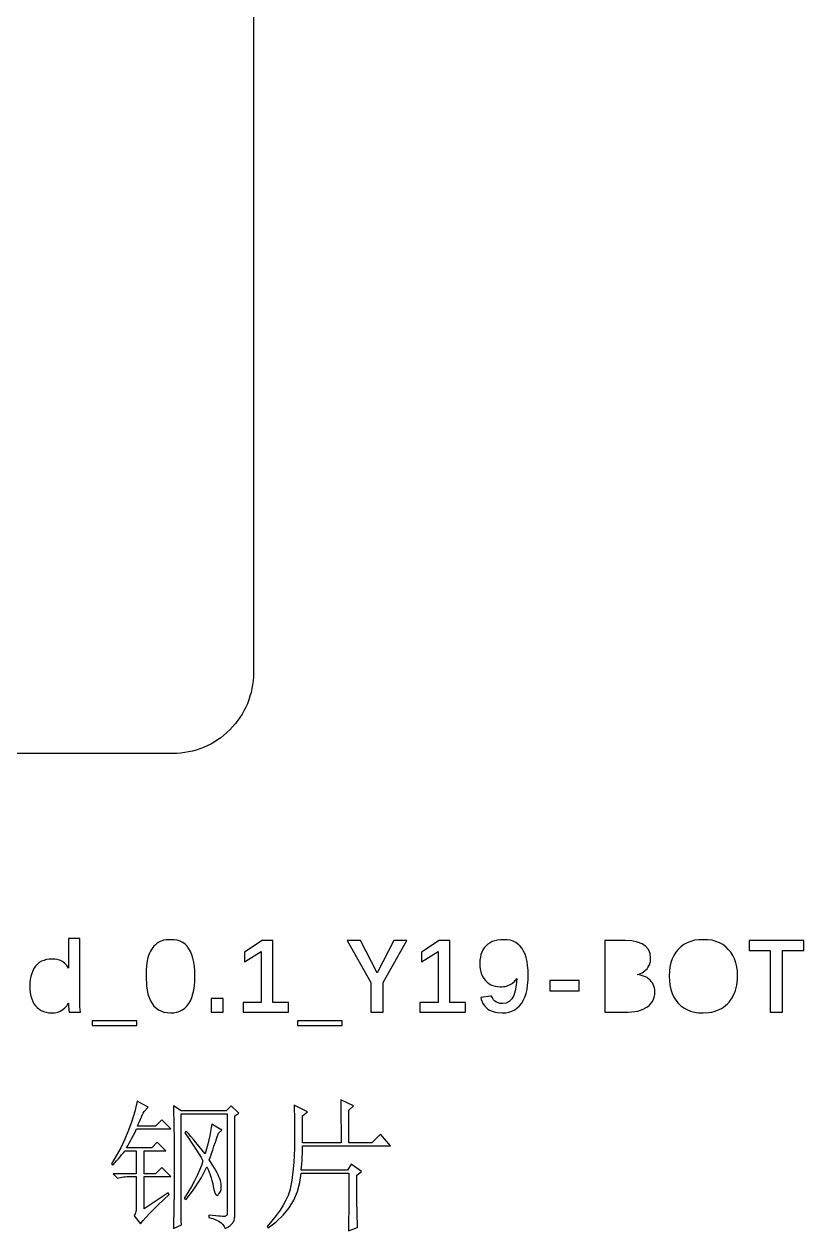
# Model space of a CAD drawing. Extents: x 48 to 223, y -90 to 79.
# Drawn here: x 175.1 to 223.4, y -80.2 to -5.5 of the extents above; entities that cross this region are included whole.
import ezdxf

# ---------------------------------------------------------------- set-up
doc = ezdxf.new("R2010")
doc.units = 0
doc.header["$MEASUREMENT"] = 0
doc.layers.get('0').update_dxf_attribs({"linetype": 'CONTINUOUS'})

msp = doc.modelspace()

# ---------------------------------------------------------------- linework, layer by layer
msp.add_lwpolyline([(49.347, 74.306, -0.414214), (54.347, 79.306), (54.347, 79.306), (184.347, 79.306), (184.347, 79.306, -0.414214), (189.347, 74.306), (189.347, 74.306), (189.347, -45.694), (189.347, -45.694, -0.414214), (184.347, -50.694), (184.347, -50.694), (54.347, -50.694), (54.347, -50.694, -0.414214), (49.347, -45.694), (49.347, -45.694), (49.347, 74.306)], format="xyb")
for points in [[(178.59, -62.15), (177.88, -62.15), (177.88, -62.15), (177.88, -63.81), (177.88, -63.81), (177.89, -63.84), (177.89, -63.84), (177.89, -63.98), (177.89, -63.98), (177.88, -63.98), (177.88, -63.98), (177.78, -63.82), (177.78, -63.82), (177.72, -63.76), (177.72, -63.76), (177.66, -63.69), (177.66, -63.69), (177.54, -63.59), (177.54, -63.59), (177.48, -63.55), (177.48, -63.55), (177.4, -63.51), (177.4, -63.51), (177.33, -63.48), (177.33, -63.48), (177.24, -63.46), (177.24, -63.46), (177.16, -63.44), (177.16, -63.44), (177.07, -63.43), (177.07, -63.43), (176.97, -63.42), (176.97, -63.42), (176.69, -63.42), (176.69, -63.42), (176.52, -63.45), (176.52, -63.45), (176.36, -63.5), (176.36, -63.5), (176.21, -63.56), (176.21, -63.56), (176.08, -63.64), (176.08, -63.64), (175.95, -63.75), (175.95, -63.75), (175.84, -63.87), (175.84, -63.87), (175.75, -64), (175.75, -64), (175.67, -64.15), (175.67, -64.15), (175.61, -64.31), (175.61, -64.31), (175.56, -64.49), (175.56, -64.49), (175.52, -64.68), (175.52, -64.68), (175.5, -64.88), (175.5, -64.88), (175.49, -65.1), (175.49, -65.1), (175.5, -65.32), (175.5, -65.32), (175.52, -65.52), (175.52, -65.52), (175.56, -65.71), (175.56, -65.71), (175.61, -65.89), (175.61, -65.89), (175.67, -66.05), (175.67, -66.05), (175.75, -66.19), (175.75, -66.19), (175.84, -66.32), (175.84, -66.32), (175.95, -66.43), (175.95, -66.43), (176.07, -66.53), (176.07, -66.53), (176.2, -66.61), (176.2, -66.61), (176.34, -66.67), (176.34, -66.67), (176.5, -66.71), (176.5, -66.71), (176.66, -66.74), (176.66, -66.74), (176.84, -66.75), (176.84, -66.75), (177.04, -66.74), (177.04, -66.74), (177.22, -66.7), (177.22, -66.7), (177.38, -66.64), (177.38, -66.64), (177.53, -66.55), (177.53, -66.55), (177.66, -66.44), (177.66, -66.44), (177.78, -66.31), (177.78, -66.31), (177.87, -66.16), (177.87, -66.16), (177.88, -66.16), (177.88, -66.16), (177.88, -66.33), (177.88, -66.33), (177.89, -66.38), (177.89, -66.38), (177.89, -66.43), (177.89, -66.43), (177.9, -66.49), (177.9, -66.49), (177.9, -66.54), (177.9, -66.54), (177.91, -66.59), (177.91, -66.59), (177.91, -66.63), (177.91, -66.63), (177.92, -66.66), (177.92, -66.66), (177.92, -66.68), (177.92, -66.68), (177.93, -66.7), (177.93, -66.7), (178.63, -66.7), (178.63, -66.7), (178.6, -66.37), (178.6, -66.37), (178.6, -66.17), (178.6, -66.17), (178.59, -66.07), (178.59, -66.07), (178.59, -62.15)], [(184.22, -62.22), (184.07, -62.22), (184.07, -62.22), (183.93, -62.24), (183.93, -62.24), (183.8, -62.26), (183.8, -62.26), (183.56, -62.34), (183.56, -62.34), (183.45, -62.4), (183.45, -62.4), (183.35, -62.47), (183.35, -62.47), (183.27, -62.54), (183.27, -62.54), (183.18, -62.62), (183.18, -62.62), (183.11, -62.71), (183.11, -62.71), (183.03, -62.82), (183.03, -62.82), (182.97, -62.93), (182.97, -62.93), (182.91, -63.06), (182.91, -63.06), (182.85, -63.2), (182.85, -63.2), (182.81, -63.35), (182.81, -63.35), (182.77, -63.51), (182.77, -63.51), (182.74, -63.68), (182.74, -63.68), (182.72, -63.86), (182.72, -63.86), (182.7, -64.06), (182.7, -64.06), (182.69, -64.26), (182.69, -64.26), (182.69, -64.48), (182.69, -64.48), (182.72, -65.08), (182.72, -65.08), (182.81, -65.59), (182.81, -65.59), (182.96, -66.01), (182.96, -66.01), (183.18, -66.33), (183.18, -66.33), (183.46, -66.56), (183.46, -66.56), (183.8, -66.7), (183.8, -66.7), (184.2, -66.75), (184.2, -66.75), (184.41, -66.74), (184.41, -66.74), (184.6, -66.7), (184.6, -66.7), (184.78, -66.64), (184.78, -66.64), (184.94, -66.56), (184.94, -66.56), (185.09, -66.46), (185.09, -66.46), (185.22, -66.33), (185.22, -66.33), (185.34, -66.18), (185.34, -66.18), (185.44, -66), (185.44, -66), (185.52, -65.81), (185.52, -65.81), (185.59, -65.58), (185.59, -65.58), (185.65, -65.34), (185.65, -65.34), (185.69, -65.08), (185.69, -65.08), (185.71, -64.79), (185.71, -64.79), (185.72, -64.48), (185.72, -64.48), (185.71, -64.17), (185.71, -64.17), (185.69, -63.87), (185.69, -63.87), (185.65, -63.61), (185.65, -63.61), (185.6, -63.36), (185.6, -63.36), (185.53, -63.15), (185.53, -63.15), (185.45, -62.95), (185.45, -62.95), (185.35, -62.78), (185.35, -62.78), (185.24, -62.63), (185.24, -62.63), (185.11, -62.5), (185.11, -62.5), (184.97, -62.4), (184.97, -62.4), (184.8, -62.32), (184.8, -62.32), (184.62, -62.26), (184.62, -62.26), (184.43, -62.23), (184.43, -62.23), (184.22, -62.22)], [(189.83, -66.12), (188.7, -66.12), (188.7, -66.12), (188.7, -66.7), (188.7, -66.7), (191.51, -66.7), (191.51, -66.7), (191.51, -66.12), (191.51, -66.12), (190.55, -66.12), (190.55, -66.12), (190.55, -62.28), (190.55, -62.28), (189.88, -62.28), (189.88, -62.28), (188.8, -63), (188.8, -63), (188.8, -63.6), (188.8, -63.6), (189.83, -62.95), (189.83, -62.95), (189.83, -66.12)], [(198.04, -62.28), (197.01, -64.27), (197.01, -64.27), (195.97, -62.28), (195.97, -62.28), (195.16, -62.28), (195.16, -62.28), (196.62, -64.88), (196.62, -64.88), (196.62, -66.7), (196.62, -66.7), (197.37, -66.7), (197.37, -66.7), (197.37, -64.88), (197.37, -64.88), (198.84, -62.28), (198.84, -62.28), (198.04, -62.28)], [(200.79, -66.12), (199.66, -66.12), (199.66, -66.12), (199.66, -66.7), (199.66, -66.7), (202.48, -66.7), (202.48, -66.7), (202.48, -66.12), (202.48, -66.12), (201.51, -66.12), (201.51, -66.12), (201.51, -62.28), (201.51, -62.28), (200.84, -62.28), (200.84, -62.28), (199.76, -63), (199.76, -63), (199.76, -63.6), (199.76, -63.6), (200.79, -62.95), (200.79, -62.95), (200.79, -66.12)], [(204.85, -62.22), (204.65, -62.22), (204.65, -62.22), (204.47, -62.25), (204.47, -62.25), (204.3, -62.29), (204.3, -62.29), (204.14, -62.34), (204.14, -62.34), (204, -62.41), (204, -62.41), (203.87, -62.5), (203.87, -62.5), (203.75, -62.6), (203.75, -62.6), (203.65, -62.71), (203.65, -62.71), (203.56, -62.84), (203.56, -62.84), (203.49, -62.99), (203.49, -62.99), (203.44, -63.14), (203.44, -63.14), (203.4, -63.31), (203.4, -63.31), (203.37, -63.49), (203.37, -63.49), (203.37, -63.87), (203.37, -63.87), (203.39, -64.05), (203.39, -64.05), (203.43, -64.21), (203.43, -64.21), (203.48, -64.36), (203.48, -64.36), (203.54, -64.51), (203.54, -64.51), (203.62, -64.63), (203.62, -64.63), (203.72, -64.75), (203.72, -64.75), (203.82, -64.85), (203.82, -64.85), (203.93, -64.94), (203.93, -64.94), (204.05, -65.01), (204.05, -65.01), (204.18, -65.06), (204.18, -65.06), (204.32, -65.1), (204.32, -65.1), (204.47, -65.12), (204.47, -65.12), (204.63, -65.13), (204.63, -65.13), (204.73, -65.13), (204.73, -65.13), (204.83, -65.12), (204.83, -65.12), (204.92, -65.11), (204.92, -65.11), (205.01, -65.09), (205.01, -65.09), (205.25, -65), (205.25, -65), (205.32, -64.96), (205.32, -64.96), (205.39, -64.91), (205.39, -64.91), (205.51, -64.81), (205.51, -64.81), (205.56, -64.75), (205.56, -64.75), (205.61, -64.68), (205.61, -64.68), (205.64, -64.63), (205.64, -64.63), (205.65, -64.63), (205.65, -64.63), (205.62, -65.03), (205.62, -65.03), (205.56, -65.38), (205.56, -65.38), (205.47, -65.67), (205.47, -65.67), (205.34, -65.89), (205.34, -65.89), (205.19, -66.05), (205.19, -66.05), (204.99, -66.15), (204.99, -66.15), (204.77, -66.18), (204.77, -66.18), (204.63, -66.17), (204.63, -66.17), (204.5, -66.14), (204.5, -66.14), (204.39, -66.09), (204.39, -66.09), (204.3, -66.02), (204.3, -66.02), (204.22, -65.94), (204.22, -65.94), (204.15, -65.83), (204.15, -65.83), (204.1, -65.71), (204.1, -65.71), (204.03, -65.71), (204.03, -65.71), (203.42, -65.8), (203.42, -65.8), (203.46, -65.93), (203.46, -65.93), (203.56, -66.17), (203.56, -66.17), (203.63, -66.27), (203.63, -66.27), (203.7, -66.36), (203.7, -66.36), (203.78, -66.44), (203.78, -66.44), (203.87, -66.52), (203.87, -66.52), (203.97, -66.58), (203.97, -66.58), (204.07, -66.63), (204.07, -66.63), (204.19, -66.67), (204.19, -66.67), (204.32, -66.71), (204.32, -66.71), (204.45, -66.73), (204.45, -66.73), (204.75, -66.75), (204.75, -66.75), (204.97, -66.74), (204.97, -66.74), (205.17, -66.7), (205.17, -66.7), (205.36, -66.64), (205.36, -66.64), (205.53, -66.56), (205.53, -66.56), (205.69, -66.45), (205.69, -66.45), (205.83, -66.32), (205.83, -66.32), (205.95, -66.17), (205.95, -66.17), (206.06, -65.98), (206.06, -65.98), (206.15, -65.78), (206.15, -65.78), (206.23, -65.55), (206.23, -65.55), (206.29, -65.3), (206.29, -65.3), (206.33, -65.03), (206.33, -65.03), (206.36, -64.73), (206.36, -64.73), (206.37, -64.42), (206.37, -64.42), (206.36, -64.11), (206.36, -64.11), (206.33, -63.82), (206.33, -63.82), (206.3, -63.57), (206.3, -63.57), (206.24, -63.33), (206.24, -63.33), (206.17, -63.12), (206.17, -63.12), (206.08, -62.93), (206.08, -62.93), (205.98, -62.77), (205.98, -62.77), (205.87, -62.62), (205.87, -62.62), (205.73, -62.5), (205.73, -62.5), (205.59, -62.39), (205.59, -62.39), (205.43, -62.32), (205.43, -62.32), (205.25, -62.26), (205.25, -62.26), (205.06, -62.23), (205.06, -62.23), (204.85, -62.22)], [(212.36, -62.28), (211.11, -62.28), (211.11, -62.28), (211.11, -66.7), (211.11, -66.7), (212.54, -66.7), (212.54, -66.7), (212.76, -66.69), (212.76, -66.69), (212.96, -66.67), (212.96, -66.67), (213.15, -66.64), (213.15, -66.64), (213.32, -66.59), (213.32, -66.59), (213.48, -66.53), (213.48, -66.53), (213.63, -66.45), (213.63, -66.45), (213.76, -66.37), (213.76, -66.37), (213.88, -66.27), (213.88, -66.27), (213.98, -66.16), (213.98, -66.16), (214.06, -66.04), (214.06, -66.04), (214.13, -65.91), (214.13, -65.91), (214.17, -65.77), (214.17, -65.77), (214.2, -65.61), (214.2, -65.61), (214.21, -65.45), (214.21, -65.45), (214.2, -65.32), (214.2, -65.32), (214.19, -65.21), (214.19, -65.21), (214.15, -65.09), (214.15, -65.09), (214.11, -64.99), (214.11, -64.99), (214.06, -64.89), (214.06, -64.89), (213.99, -64.8), (213.99, -64.8), (213.91, -64.72), (213.91, -64.72), (213.82, -64.64), (213.82, -64.64), (213.73, -64.57), (213.73, -64.57), (213.51, -64.47), (213.51, -64.47), (213.39, -64.43), (213.39, -64.43), (213.25, -64.4), (213.25, -64.4), (213.11, -64.38), (213.11, -64.38), (213.22, -64.35), (213.22, -64.35), (213.42, -64.27), (213.42, -64.27), (213.51, -64.21), (213.51, -64.21), (213.59, -64.15), (213.59, -64.15), (213.66, -64.09), (213.66, -64.09), (213.73, -64.02), (213.73, -64.02), (213.78, -63.94), (213.78, -63.94), (213.83, -63.85), (213.83, -63.85), (213.87, -63.77), (213.87, -63.77), (213.93, -63.57), (213.93, -63.57), (213.94, -63.47), (213.94, -63.47), (213.94, -63.37), (213.94, -63.37), (213.91, -63.08), (213.91, -63.08), (213.81, -62.83), (213.81, -62.83), (213.65, -62.64), (213.65, -62.64), (213.43, -62.48), (213.43, -62.48), (213.14, -62.37), (213.14, -62.37), (212.78, -62.3), (212.78, -62.3), (212.36, -62.28)], [(217.21, -62.22), (216.93, -62.23), (216.93, -62.23), (216.67, -62.26), (216.67, -62.26), (216.43, -62.33), (216.43, -62.33), (216.21, -62.41), (216.21, -62.41), (216, -62.52), (216, -62.52), (215.81, -62.66), (215.81, -62.66), (215.65, -62.82), (215.65, -62.82), (215.5, -62.99), (215.5, -62.99), (215.38, -63.19), (215.38, -63.19), (215.28, -63.4), (215.28, -63.4), (215.2, -63.64), (215.2, -63.64), (215.14, -63.9), (215.14, -63.9), (215.11, -64.17), (215.11, -64.17), (215.1, -64.47), (215.1, -64.47), (215.11, -64.76), (215.11, -64.76), (215.14, -65.04), (215.14, -65.04), (215.2, -65.31), (215.2, -65.31), (215.28, -65.55), (215.28, -65.55), (215.38, -65.77), (215.38, -65.77), (215.5, -65.97), (215.5, -65.97), (215.65, -66.15), (215.65, -66.15), (215.81, -66.31), (215.81, -66.31), (216, -66.44), (216, -66.44), (216.2, -66.55), (216.2, -66.55), (216.42, -66.64), (216.42, -66.64), (216.66, -66.7), (216.66, -66.7), (216.92, -66.74), (216.92, -66.74), (217.2, -66.75), (217.2, -66.75), (217.56, -66.73), (217.56, -66.73), (217.73, -66.7), (217.73, -66.7), (217.89, -66.66), (217.89, -66.66), (218.05, -66.61), (218.05, -66.61), (218.19, -66.55), (218.19, -66.55), (218.33, -66.48), (218.33, -66.48), (218.46, -66.4), (218.46, -66.4), (218.59, -66.3), (218.59, -66.3), (218.7, -66.2), (218.7, -66.2), (218.81, -66.08), (218.81, -66.08), (218.9, -65.96), (218.9, -65.96), (218.99, -65.82), (218.99, -65.82), (219.06, -65.68), (219.06, -65.68), (219.14, -65.53), (219.14, -65.53), (219.2, -65.37), (219.2, -65.37), (219.24, -65.21), (219.24, -65.21), (219.28, -65.03), (219.28, -65.03), (219.31, -64.85), (219.31, -64.85), (219.33, -64.66), (219.33, -64.66), (219.33, -64.47), (219.33, -64.47), (219.32, -64.17), (219.32, -64.17), (219.28, -63.9), (219.28, -63.9), (219.23, -63.65), (219.23, -63.65), (219.15, -63.41), (219.15, -63.41), (219.04, -63.19), (219.04, -63.19), (218.91, -63), (218.91, -63), (218.76, -62.82), (218.76, -62.82), (218.6, -62.66), (218.6, -62.66), (218.41, -62.52), (218.41, -62.52), (218.21, -62.41), (218.21, -62.41), (217.99, -62.33), (217.99, -62.33), (217.75, -62.26), (217.75, -62.26), (217.49, -62.23), (217.49, -62.23), (217.21, -62.22)], [(223.44, -62.9), (223.44, -62.28), (223.44, -62.28), (220.05, -62.28), (220.05, -62.28), (220.05, -62.9), (220.05, -62.9), (221.35, -62.9), (221.35, -62.9), (221.35, -66.7), (221.35, -66.7), (222.12, -66.7), (222.12, -66.7), (222.12, -62.9), (222.12, -62.9), (223.44, -62.9)], [(207.7, -64.75), (207.7, -65.38), (207.7, -65.38), (209.52, -65.38), (209.52, -65.38), (209.52, -64.75), (209.52, -64.75), (207.7, -64.75)], [(186.72, -65.87), (186.72, -66.7), (186.72, -66.7), (187.47, -66.7), (187.47, -66.7), (187.47, -65.87), (187.47, -65.87), (186.72, -65.87)], [(179.36, -67.25), (179.36, -67.53), (179.36, -67.53), (182.13, -67.53), (182.13, -67.53), (182.13, -67.25), (182.13, -67.25), (179.36, -67.25)], [(192.08, -67.25), (192.08, -67.53), (192.08, -67.53), (194.85, -67.53), (194.85, -67.53), (194.85, -67.25), (194.85, -67.25), (192.08, -67.25)], [(182.57, -78.89), (182.57, -76.89), (182.57, -76.89), (184.23, -76.89), (184.23, -76.89), (183.68, -76.33), (183.68, -76.33), (183.28, -76.71), (183.28, -76.71), (182.57, -76.71), (182.57, -76.71), (182.57, -75.29), (182.57, -75.29), (183.92, -75.29), (183.92, -75.29), (183.39, -74.76), (183.39, -74.76), (183.06, -75.11), (183.06, -75.11), (181.48, -75.11), (181.48, -75.11), (181.56, -74.98), (181.56, -74.98), (181.65, -74.83), (181.65, -74.83), (181.73, -74.68), (181.73, -74.68), (181.82, -74.51), (181.82, -74.51), (181.91, -74.33), (181.91, -74.33), (182.01, -74.14), (182.01, -74.14), (182.1, -73.93), (182.1, -73.93), (184.23, -73.93), (184.23, -73.93), (183.68, -73.38), (183.68, -73.38), (183.28, -73.76), (183.28, -73.76), (182.17, -73.76), (182.17, -73.76), (182.23, -73.61), (182.23, -73.61), (182.29, -73.47), (182.29, -73.47), (182.35, -73.34), (182.35, -73.34), (182.41, -73.21), (182.41, -73.21), (182.46, -73.08), (182.46, -73.08), (182.52, -72.96), (182.52, -72.96), (182.57, -72.85), (182.57, -72.85), (182.83, -72.6), (182.83, -72.6), (182.15, -72.22), (182.15, -72.22), (181.99, -72.85), (181.99, -72.85), (181.82, -73.45), (181.82, -73.45), (181.61, -74.02), (181.61, -74.02), (181.38, -74.57), (181.38, -74.57), (181.13, -75.1), (181.13, -75.1), (180.85, -75.61), (180.85, -75.61), (180.55, -76.09), (180.55, -76.09), (180.66, -76.16), (180.66, -76.16), (180.76, -76.04), (180.76, -76.04), (180.87, -75.91), (180.87, -75.91), (180.98, -75.79), (180.98, -75.79), (181.08, -75.67), (181.08, -75.67), (181.18, -75.54), (181.18, -75.54), (181.29, -75.42), (181.29, -75.42), (181.39, -75.29), (181.39, -75.29), (182.08, -75.29), (182.08, -75.29), (182.08, -76.71), (182.08, -76.71), (180.66, -76.71), (180.66, -76.71), (180.92, -76.98), (180.92, -76.98), (181.01, -76.96), (181.01, -76.96), (181.11, -76.94), (181.11, -76.94), (181.2, -76.92), (181.2, -76.92), (181.3, -76.91), (181.3, -76.91), (181.4, -76.9), (181.4, -76.9), (181.51, -76.89), (181.51, -76.89), (181.61, -76.89), (181.61, -76.89), (182.08, -76.89), (182.08, -76.89), (182.08, -78.8), (182.08, -78.8), (182.08, -78.89), (182.08, -78.89), (182.07, -78.98), (182.07, -78.98), (182.05, -79.06), (182.05, -79.06), (182.03, -79.13), (182.03, -79.13), (182.01, -79.2), (182.01, -79.2), (181.98, -79.26), (181.98, -79.26), (181.95, -79.31), (181.95, -79.31), (182.35, -79.82), (182.35, -79.82), (182.5, -79.63), (182.5, -79.63), (182.69, -79.41), (182.69, -79.41), (182.91, -79.17), (182.91, -79.17), (183.17, -78.91), (183.17, -78.91), (183.45, -78.63), (183.45, -78.63), (183.77, -78.33), (183.77, -78.33), (184.12, -78), (184.12, -78), (184.06, -77.89), (184.06, -77.89), (182.57, -78.89)], [(192.39, -74.98), (197.83, -74.98), (197.83, -74.98), (197.21, -74.27), (197.21, -74.27), (196.68, -74.8), (196.68, -74.8), (195.26, -74.8), (195.26, -74.8), (195.26, -72.78), (195.26, -72.78), (195.55, -72.51), (195.55, -72.51), (194.75, -72.13), (194.75, -72.13), (194.75, -72.41), (194.75, -72.41), (194.76, -72.72), (194.76, -72.72), (194.76, -73.06), (194.76, -73.06), (194.76, -73.44), (194.76, -73.44), (194.77, -73.86), (194.77, -73.86), (194.77, -74.31), (194.77, -74.31), (194.77, -74.8), (194.77, -74.8), (192.39, -74.8), (192.39, -74.8), (192.39, -73.13), (192.39, -73.13), (192.7, -72.89), (192.7, -72.89), (191.86, -72.47), (191.86, -72.47), (191.87, -72.78), (191.87, -72.78), (191.88, -73.11), (191.88, -73.11), (191.88, -73.47), (191.88, -73.47), (191.89, -73.85), (191.89, -73.85), (191.89, -74.25), (191.89, -74.25), (191.88, -74.68), (191.88, -74.68), (191.88, -75.13), (191.88, -75.13), (191.87, -75.58), (191.87, -75.58), (191.85, -76), (191.85, -76), (191.81, -76.4), (191.81, -76.4), (191.77, -76.77), (191.77, -76.77), (191.72, -77.13), (191.72, -77.13), (191.66, -77.45), (191.66, -77.45), (191.59, -77.76), (191.59, -77.76), (191.49, -78.05), (191.49, -78.05), (191.36, -78.35), (191.36, -78.35), (191.19, -78.65), (191.19, -78.65), (190.99, -78.97), (190.99, -78.97), (190.76, -79.3), (190.76, -79.3), (190.49, -79.63), (190.49, -79.63), (190.19, -79.98), (190.19, -79.98), (190.26, -80.07), (190.26, -80.07), (190.76, -79.69), (190.76, -79.69), (191.19, -79.27), (191.19, -79.27), (191.56, -78.82), (191.56, -78.82), (191.85, -78.34), (191.85, -78.34), (192.07, -77.82), (192.07, -77.82), (192.22, -77.26), (192.22, -77.26), (192.3, -76.67), (192.3, -76.67), (195.26, -76.67), (195.26, -76.67), (195.26, -77.36), (195.26, -77.36), (195.25, -77.99), (195.25, -77.99), (195.25, -78.57), (195.25, -78.57), (195.25, -79.08), (195.25, -79.08), (195.24, -79.53), (195.24, -79.53), (195.24, -79.92), (195.24, -79.92), (195.23, -80.25), (195.23, -80.25), (195.79, -80.05), (195.79, -80.05), (195.78, -79.76), (195.78, -79.76), (195.77, -79.41), (195.77, -79.41), (195.76, -79), (195.76, -79), (195.75, -78.54), (195.75, -78.54), (195.75, -78.02), (195.75, -78.02), (195.75, -77.44), (195.75, -77.44), (195.75, -76.8), (195.75, -76.8), (196.03, -76.58), (196.03, -76.58), (195.39, -76.11), (195.39, -76.11), (195.17, -76.49), (195.17, -76.49), (192.3, -76.49), (192.3, -76.49), (192.32, -76.3), (192.32, -76.3), (192.34, -76.1), (192.34, -76.1), (192.36, -75.9), (192.36, -75.9), (192.37, -75.68), (192.37, -75.68), (192.38, -75.46), (192.38, -75.46), (192.39, -75.22), (192.39, -75.22), (192.39, -74.98)], [(184.39, -80.11), (184.88, -79.87), (184.88, -79.87), (184.87, -79.64), (184.87, -79.64), (184.87, -79.43), (184.87, -79.43), (184.86, -79.24), (184.86, -79.24), (184.86, -79.08), (184.86, -79.08), (184.86, -78.93), (184.86, -78.93), (184.86, -78.81), (184.86, -78.81), (184.86, -78.71), (184.86, -78.71), (184.86, -73), (184.86, -73), (187.72, -73), (187.72, -73), (187.72, -79.18), (187.72, -79.18), (187.72, -79.22), (187.72, -79.22), (187.71, -79.25), (187.71, -79.25), (187.69, -79.28), (187.69, -79.28), (187.67, -79.3), (187.67, -79.3), (187.64, -79.32), (187.64, -79.32), (187.61, -79.34), (187.61, -79.34), (187.57, -79.36), (187.57, -79.36), (187.51, -79.36), (187.51, -79.36), (187.42, -79.36), (187.42, -79.36), (187.31, -79.35), (187.31, -79.35), (187.17, -79.34), (187.17, -79.34), (187.01, -79.32), (187.01, -79.32), (186.81, -79.3), (186.81, -79.3), (186.59, -79.27), (186.59, -79.27), (186.59, -79.42), (186.59, -79.42), (186.82, -79.49), (186.82, -79.49), (187.02, -79.56), (187.02, -79.56), (187.2, -79.65), (187.2, -79.65), (187.34, -79.75), (187.34, -79.75), (187.45, -79.86), (187.45, -79.86), (187.54, -79.98), (187.54, -79.98), (187.59, -80.11), (187.59, -80.11), (187.68, -80.07), (187.68, -80.07), (187.75, -80.03), (187.75, -80.03), (187.83, -79.98), (187.83, -79.98), (187.89, -79.93), (187.89, -79.93), (187.95, -79.88), (187.95, -79.88), (188.01, -79.82), (188.01, -79.82), (188.06, -79.76), (188.06, -79.76), (188.09, -79.7), (188.09, -79.7), (188.12, -79.64), (188.12, -79.64), (188.15, -79.58), (188.15, -79.58), (188.17, -79.51), (188.17, -79.51), (188.18, -79.45), (188.18, -79.45), (188.19, -79.38), (188.19, -79.38), (188.19, -79.31), (188.19, -79.31), (188.19, -73.13), (188.19, -73.13), (188.43, -72.96), (188.43, -72.96), (187.97, -72.51), (187.97, -72.51), (187.66, -72.82), (187.66, -72.82), (184.86, -72.82), (184.86, -72.82), (184.39, -72.51), (184.39, -72.51), (184.4, -72.94), (184.4, -72.94), (184.41, -73.4), (184.41, -73.4), (184.42, -73.9), (184.42, -73.9), (184.43, -74.43), (184.43, -74.43), (184.43, -75), (184.43, -75), (184.43, -75.59), (184.43, -75.59), (184.43, -76.22), (184.43, -76.22), (184.43, -76.85), (184.43, -76.85), (184.43, -77.46), (184.43, -77.46), (184.43, -78.04), (184.43, -78.04), (184.42, -78.59), (184.42, -78.59), (184.41, -79.12), (184.41, -79.12), (184.4, -79.63), (184.4, -79.63), (184.39, -80.11)], [(185.17, -74.07), (185.1, -74.18), (185.1, -74.18), (185.3, -74.47), (185.3, -74.47), (185.49, -74.75), (185.49, -74.75), (185.66, -75.01), (185.66, -75.01), (185.82, -75.26), (185.82, -75.26), (185.97, -75.49), (185.97, -75.49), (186.1, -75.71), (186.1, -75.71), (186.21, -75.91), (186.21, -75.91), (186.12, -76.2), (186.12, -76.2), (186, -76.5), (186, -76.5), (185.86, -76.82), (185.86, -76.82), (185.69, -77.15), (185.69, -77.15), (185.5, -77.5), (185.5, -77.5), (185.29, -77.87), (185.29, -77.87), (185.06, -78.25), (185.06, -78.25), (185.17, -78.31), (185.17, -78.31), (185.37, -78.06), (185.37, -78.06), (185.57, -77.8), (185.57, -77.8), (185.76, -77.53), (185.76, -77.53), (185.95, -77.24), (185.95, -77.24), (186.12, -76.94), (186.12, -76.94), (186.29, -76.62), (186.29, -76.62), (186.46, -76.29), (186.46, -76.29), (186.53, -76.45), (186.53, -76.45), (186.6, -76.62), (186.6, -76.62), (186.66, -76.79), (186.66, -76.79), (186.72, -76.96), (186.72, -76.96), (186.77, -77.14), (186.77, -77.14), (186.82, -77.32), (186.82, -77.32), (186.86, -77.51), (186.86, -77.51), (186.89, -77.68), (186.89, -77.68), (186.93, -77.82), (186.93, -77.82), (186.96, -77.92), (186.96, -77.92), (187.01, -77.99), (187.01, -77.99), (187.05, -78.04), (187.05, -78.04), (187.1, -78.05), (187.1, -78.05), (187.15, -78.02), (187.15, -78.02), (187.19, -77.98), (187.19, -77.98), (187.23, -77.93), (187.23, -77.93), (187.27, -77.88), (187.27, -77.88), (187.3, -77.82), (187.3, -77.82), (187.32, -77.75), (187.32, -77.75), (187.34, -77.68), (187.34, -77.68), (187.35, -77.6), (187.35, -77.6), (187.35, -77.52), (187.35, -77.52), (187.35, -77.44), (187.35, -77.44), (187.34, -77.34), (187.34, -77.34), (187.32, -77.25), (187.32, -77.25), (187.3, -77.14), (187.3, -77.14), (187.26, -77.03), (187.26, -77.03), (187.21, -76.91), (187.21, -76.91), (187.16, -76.79), (187.16, -76.79), (187.09, -76.65), (187.09, -76.65), (187.01, -76.51), (187.01, -76.51), (186.93, -76.36), (186.93, -76.36), (186.83, -76.2), (186.83, -76.2), (186.73, -76.03), (186.73, -76.03), (186.61, -75.85), (186.61, -75.85), (186.68, -75.67), (186.68, -75.67), (186.75, -75.47), (186.75, -75.47), (186.82, -75.25), (186.82, -75.25), (186.9, -75.01), (186.9, -75.01), (186.99, -74.76), (186.99, -74.76), (187.07, -74.49), (187.07, -74.49), (187.17, -74.2), (187.17, -74.2), (187.39, -74.02), (187.39, -74.02), (186.77, -73.65), (186.77, -73.65), (186.73, -73.86), (186.73, -73.86), (186.69, -74.1), (186.69, -74.1), (186.64, -74.34), (186.64, -74.34), (186.58, -74.61), (186.58, -74.61), (186.51, -74.89), (186.51, -74.89), (186.43, -75.18), (186.43, -75.18), (186.35, -75.49), (186.35, -75.49), (186.16, -75.25), (186.16, -75.25), (185.98, -75.02), (185.98, -75.02), (185.8, -74.8), (185.8, -74.8), (185.63, -74.6), (185.63, -74.6), (185.47, -74.41), (185.47, -74.41), (185.32, -74.23), (185.32, -74.23), (185.17, -74.07)]]:
    msp.add_lwpolyline(points)

doc.saveas('drawing.dxf')
